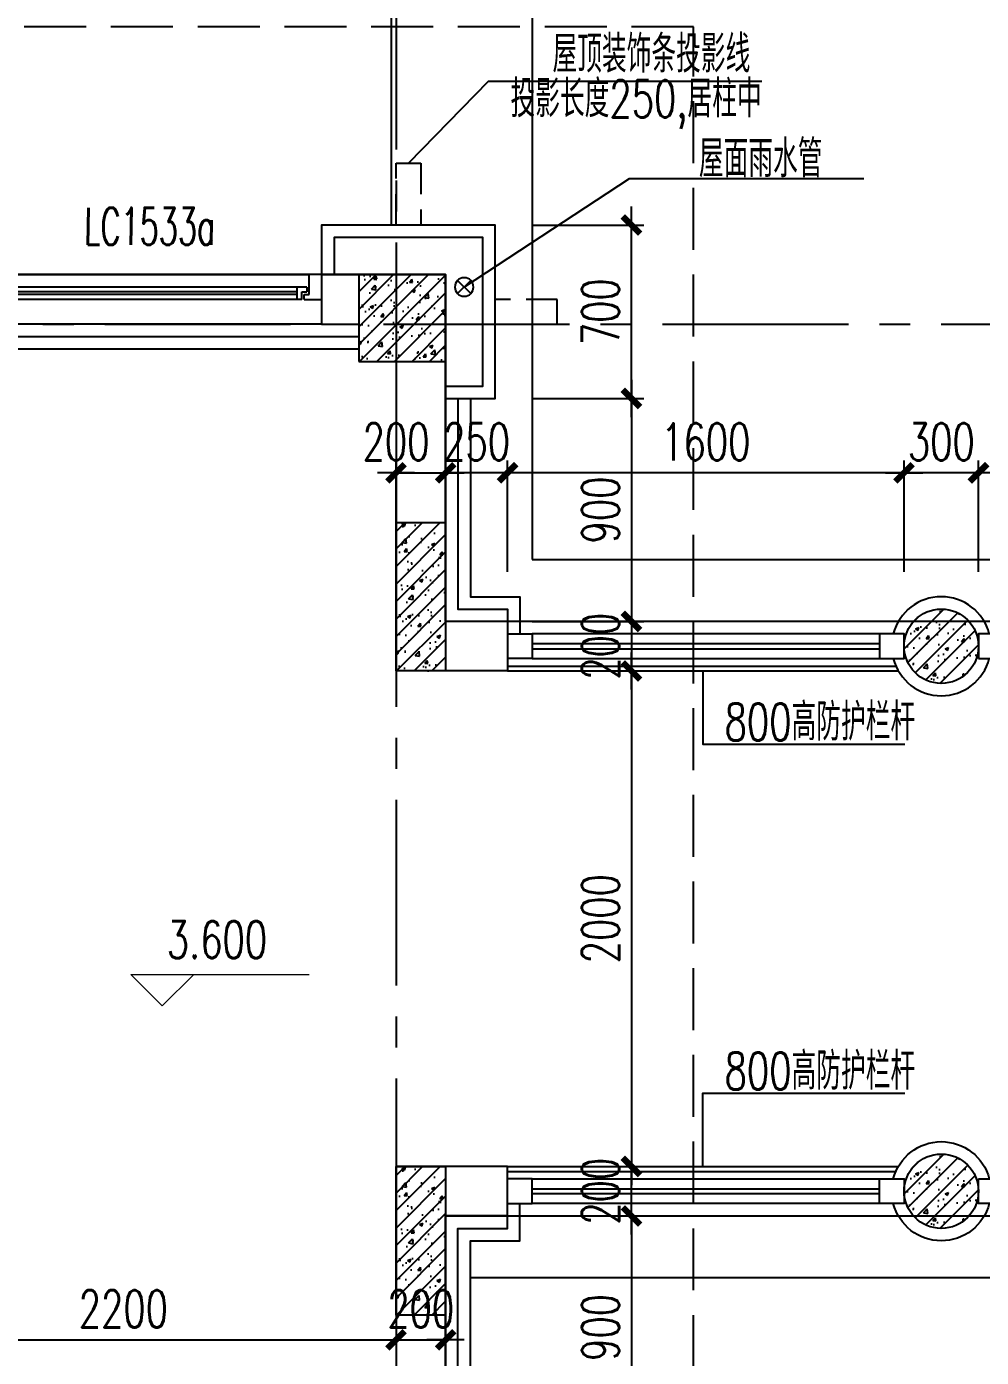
# Model space of a CAD drawing. Extents: x -395226 to -176901, y -140672 to 68263.
# Drawn here: x -265455 to -261603, y 48149 to 53521 of the extents above; entities that cross this region are included whole.
import ezdxf
from ezdxf.enums import TextEntityAlignment as Align

# ---------------------------------------------------------------- set-up
doc = ezdxf.new("R2010")
doc.units = 0
doc.header["$LTSCALE"] = 1000
doc.header["$MEASUREMENT"] = 0
for name, pattern in [('ACAD_ISO08W100', [36, 24, -3, 6, -3]), ('DASH', [0.35, 0.25, -0.1]), ('HIDDEN', [0.375, 0.25, -0.125]), ('Plans$0$CENTER2', [1.125, 0.75, -0.125, 0.125, -0.125])]:
    doc.linetypes.add(name, pattern=pattern)
doc.layers.get('0').update_dxf_attribs({"linetype": 'CONTINUOUS'})
doc.layers.get('Defpoints').update_dxf_attribs({"linetype": 'CONTINUOUS'})
for name, color, linetype in [('A-COLUMN', 1, 'CONTINUOUS'), ('A-COLUMN-hatch', 252, 'CONTINUOUS'), ('A-DIM', 201, 'CONTINUOUS'), ('A-DOTE', 8, 'ACAD_ISO08W100'), ('A-FACADE', 5, 'CONTINUOUS'), ('A-FIN-GRAN', 34, 'CONTINUOUS'), ('A-FIN-METAL', 150, 'CONTINUOUS'), ('A-LINE', 8, 'CONTINUOUS'), ('A-NOTE', 150, 'CONTINUOUS'), ('A-RAIN', 6, 'CONTINUOUS'), ('A-ROOF', 7, 'CONTINUOUS'), ('A-WALL', 2, 'CONTINUOUS'), ('A-WINDOW', 4, 'CONTINUOUS'), ('A-WINDOW-TEXT', 93, 'CONTINUOUS'), ('Plans$0$Grid', 9, 'Plans$0$CENTER2')]:
    doc.layers.add(name, color=color, linetype=linetype)
doc.layers.add('A-LEVEL', color=135, linetype='CONTINUOUS', lineweight=0)
doc.layers.add('A-STAIR', color=30, linetype='CONTINUOUS', lineweight=0)
doc.styles.add('_HZTXT', font='tjromans.shx', dxfattribs={"width": 0.7, "bigfont": 'tjhztxt.shx'})
doc.styles.add('DIM_FONT', font='SIMPLEX', dxfattribs={"width": 0.7, "bigfont": 'GBCBIG'})
doc.styles.add('PRC-S', font='tjromans.shx', dxfattribs={"width": 0.7, "bigfont": 'tjhztxt.shx'})
doc.styles.add('TJHZTXT', font='tjromans.shx', dxfattribs={"width": 0.8, "bigfont": 'tjhztxt.shx'})
doc.styles.add('zjz', font='tjromans.shx', dxfattribs={"width": 0.7, "height": 500, "bigfont": 'tjhztxt.shx'})
doc.dimstyles.new('DIM100', dxfattribs={"dimscale": 100, "dimtxt": 3, "dimasz": 0.01, "dimexe": 1, "dimexo": 1, "dimgap": 1, "dimtad": 1, "dimdec": 0, "dimzin": 0, "dimdsep": 46, "dimtxsty": 'DIM_FONT', "dimblk1": '_DIMX', "dimblk2": '_DIMX', "dimsah": 1, "dimcen": 0.01, "dimclrd": 256, "dimclre": 256, "dimclrt": 7, "dimadec": 0, "dimazin": 0, "dimtfac": 1, "dimtdec": 0, "dimtix": 1, "dimtmove": 2, "dimatfit": 3, "dimldrblk": '_DIMX', "dimfxl": 0, "dimtolj": 1, "dimtzin": 5, "dimarcsym": 0})

# ---------------------------------------------------------------- blocks, each defined once
blk = doc.blocks.new('Grid')
at = {"layer": 'Plans$0$Grid', "color": 8}
for p, q in [((-16898.22963262349, 23319.99999610754), (-16898.22963262349, -15380.00000389246)), ((-28198.22963262349, 16239.99999610754), (8601.770367376506, 16239.99999610754))]:
    blk.add_line(p, q, dxfattribs=at)
blk = doc.blocks.new('_DIMX')
blk.add_line((-150, 0), (150, 0))
at = {"const_width": 50}
blk.add_lwpolyline([(-70, -70), (70, 70)], dxfattribs=at)
blk = doc.blocks.new('*D396')
at = {"layer": 'A-DIM', "lineweight": -2}
for p, q in [((-263414.8500801694, 52019.81240875853), (-262964.8497645038, 52019.81240875853)), ((-263014.8497645038, 52019.31240875853), (-263014.8497645038, 51120.31240988521)), ((-263414.8499054878, 51119.81240988521), (-262964.8497645038, 51119.81240988521))]:
    blk.add_line(p, q, dxfattribs=at)
at = {"layer": 'Defpoints', "color": 0}
for p in [(-263464.8500801694, 52019.81240875853), (-263464.8499054878, 51119.81240988521), (-263014.8497645038, 51119.81240988521)]:
    blk.add_point(p, dxfattribs=at)
at = {"layer": 'A-DIM', "lineweight": -2, "xscale": 0.5, "yscale": 0.5, "zscale": 0.5}
for p, rotation in [((-263014.8497645038, 52019.81240875853), 90), ((-263014.8497645038, 51119.81240988521), 270)]:
    blk.add_blockref('_DIMX', p, dxfattribs=dict(at, rotation=rotation))
at = {"layer": 'A-DIM', "insert": (-263139.8497645038, 51569.81240932183), "char_height": 150, "attachment_point": 5, "rotation": 90, "style": 'DIM_FONT'}
blk.add_mtext('\\A1;900', dxfattribs=at)
blk = doc.blocks.new('*D397')
at = {"layer": 'A-DIM', "lineweight": -2}
for p, q in [((-263414.8499054878, 51119.81240988521), (-262964.8499054878, 51119.81240988521)), ((-263014.8499054878, 51120.31240988521), (-263014.8499054878, 51120.81240988521)), ((-263014.8499054878, 51119.81240988521), (-263014.8499054878, 50919.81240911955)), ((-263414.8499054878, 50919.81240911955), (-262964.8499054878, 50919.81240911955)), ((-263014.8499054878, 50919.31240911955), (-263014.8499054878, 50918.81240911955))]:
    blk.add_line(p, q, dxfattribs=at)
at = {"layer": 'Defpoints', "color": 0}
for p in [(-263464.8499054878, 51119.81240988521), (-263464.8499054878, 50919.81240911955), (-263014.8499054878, 50919.81240911955)]:
    blk.add_point(p, dxfattribs=at)
at = {"layer": 'A-DIM', "lineweight": -2, "xscale": 0.5, "yscale": 0.5, "zscale": 0.5}
for p, rotation in [((-263014.8499054878, 51119.81240988521), 270), ((-263014.8499054878, 50919.81240911955), 90)]:
    blk.add_blockref('_DIMX', p, dxfattribs=dict(at, rotation=rotation))
at = {"layer": 'A-DIM', "insert": (-263139.8499054878, 51019.81240950234), "char_height": 150, "attachment_point": 5, "rotation": 90, "style": 'DIM_FONT'}
blk.add_mtext('\\A1;200', dxfattribs=at)
blk = doc.blocks.new('*D398')
at = {"layer": 'A-DIM', "lineweight": -2}
for p, q in [((-263414.8499054878, 50919.81240911955), (-262964.8499054878, 50919.81240911955)), ((-263014.8499054878, 50919.31240911955), (-263014.8499054878, 48920.31241092451)), ((-263414.8499054877, 48919.81241092451), (-262964.8499054878, 48919.81241092451))]:
    blk.add_line(p, q, dxfattribs=at)
at = {"layer": 'Defpoints', "color": 0}
for p in [(-263464.8499054878, 50919.81240911955), (-263464.8499054877, 48919.81241092451), (-263014.8499054878, 48919.81241092451)]:
    blk.add_point(p, dxfattribs=at)
at = {"layer": 'A-DIM', "lineweight": -2, "xscale": 0.5, "yscale": 0.5, "zscale": 0.5}
for p, rotation in [((-263014.8499054878, 50919.81240911955), 90), ((-263014.8499054878, 48919.81241092451), 270)]:
    blk.add_blockref('_DIMX', p, dxfattribs=dict(at, rotation=rotation))
at = {"layer": 'A-DIM', "insert": (-263139.8499054878, 49919.81241002199), "char_height": 150, "attachment_point": 5, "rotation": 90, "style": 'DIM_FONT'}
blk.add_mtext('\\A1;2000', dxfattribs=at)
blk = doc.blocks.new('*D519')
at = {"layer": 'A-DIM', "lineweight": -2}
for p, q in [((-263414.8500801699, 48719.81240637692), (-262964.8500801696, 48719.81240637692)), ((-263014.8500801696, 48719.31240637692), (-263014.8500801696, 47820.31240709891)), ((-263414.8500801698, 47819.81240709891), (-262964.8500801696, 47819.81240709891))]:
    blk.add_line(p, q, dxfattribs=at)
at = {"layer": 'Defpoints', "color": 0}
for p in [(-263464.8500801699, 48719.81240637692), (-263464.8500801698, 47819.81240709891), (-263014.8500801696, 47819.81240709891)]:
    blk.add_point(p, dxfattribs=at)
at = {"layer": 'A-DIM', "lineweight": -2, "xscale": 0.5, "yscale": 0.5, "zscale": 0.5}
for p, rotation in [((-263014.8500801696, 48719.81240637692), 90), ((-263014.8500801696, 47819.81240709891), 270)]:
    blk.add_blockref('_DIMX', p, dxfattribs=dict(at, rotation=rotation))
at = {"layer": 'A-DIM', "insert": (-263139.8500801696, 48269.81240673787), "char_height": 150, "attachment_point": 5, "rotation": 90, "style": 'DIM_FONT'}
blk.add_mtext('\\A1;900', dxfattribs=at)
blk = doc.blocks.new('*D401')
at = {"layer": 'A-DIM', "lineweight": -2}
for p, q in [((-263964.8500805619, 48619.81240996199), (-263964.8500805619, 48169.81241092358)), ((-263764.8500801682, 48619.81241015815), (-263764.8500801682, 48169.81241092358)), ((-263965.3500805619, 48219.81241092358), (-263965.8500805619, 48219.81241092358)), ((-263964.8500805619, 48219.81241092358), (-263764.8500801682, 48219.81241092358)), ((-263764.3500801682, 48219.81241092358), (-263763.8500801682, 48219.81241092358))]:
    blk.add_line(p, q, dxfattribs=at)
at = {"layer": 'Defpoints', "color": 0}
for p in [(-263964.8500805619, 48669.81240996199), (-263764.8500801682, 48669.81241015815), (-263764.8500801682, 48219.81241092358)]:
    blk.add_point(p, dxfattribs=at)
at = {"layer": 'A-DIM', "lineweight": -2, "xscale": 0.5, "yscale": 0.5, "zscale": 0.5}
blk.add_blockref('_DIMX', (-263964.8500805619, 48219.81241092358), dxfattribs=at)
at = {"layer": 'A-DIM', "lineweight": -2, "xscale": 0.5, "yscale": 0.5, "zscale": 0.5, "rotation": 180}
blk.add_blockref('_DIMX', (-263764.8500801682, 48219.81241092358), dxfattribs=at)
at = {"layer": 'A-DIM', "insert": (-263864.850080365, 48344.81241092358), "char_height": 150, "attachment_point": 5, "style": 'DIM_FONT'}
blk.add_mtext('\\A1;200', dxfattribs=at)
blk = doc.blocks.new('*D402')
at = {"layer": 'A-DIM', "lineweight": -2}
for p, q in [((-266164.8500801697, 48619.81241015815), (-266164.8500801697, 48169.81241092358)), ((-263964.8500805619, 48619.81240996199), (-263964.8500805619, 48169.81241092358)), ((-266164.3500801697, 48219.81241092358), (-263965.3500805619, 48219.81241092358))]:
    blk.add_line(p, q, dxfattribs=at)
at = {"layer": 'Defpoints', "color": 0}
for p in [(-266164.8500801697, 48669.81241015815), (-263964.8500805619, 48669.81240996199), (-263964.8500805619, 48219.81241092358)]:
    blk.add_point(p, dxfattribs=at)
at = {"layer": 'A-DIM', "lineweight": -2, "xscale": 0.5, "yscale": 0.5, "zscale": 0.5, "rotation": 180}
blk.add_blockref('_DIMX', (-266164.8500801697, 48219.81241092358), dxfattribs=at)
at = {"layer": 'A-DIM', "lineweight": -2, "xscale": 0.5, "yscale": 0.5, "zscale": 0.5}
blk.add_blockref('_DIMX', (-263964.8500805619, 48219.81241092358), dxfattribs=at)
at = {"layer": 'A-DIM', "insert": (-265064.8500803658, 48344.81241092358), "char_height": 150, "attachment_point": 5, "style": 'DIM_FONT'}
blk.add_mtext('\\A1;2200', dxfattribs=at)
blk = doc.blocks.new('*D409')
at = {"layer": 'A-DIM', "lineweight": -2}
for p, q in [((-263414.8500801696, 52719.81240875852), (-262964.8500801696, 52719.81240875852)), ((-263014.8500801696, 52020.31240875854), (-263014.8500801696, 52719.31240875852)), ((-263414.8500801694, 52019.81240875854), (-262964.8500801696, 52019.81240875854))]:
    blk.add_line(p, q, dxfattribs=at)
at = {"layer": 'Defpoints', "color": 0}
for p in [(-263464.8500801696, 52719.81240875852), (-263014.8500801696, 52719.81240875852), (-263464.8500801694, 52019.81240875854)]:
    blk.add_point(p, dxfattribs=at)
at = {"layer": 'A-DIM', "lineweight": -2, "xscale": 0.5, "yscale": 0.5, "zscale": 0.5}
for p, rotation in [((-263014.8500801696, 52719.81240875852), 90), ((-263014.8500801696, 52019.81240875854), 270)]:
    blk.add_blockref('_DIMX', p, dxfattribs=dict(at, rotation=rotation))
at = {"layer": 'A-DIM', "insert": (-263139.8500801696, 52369.81240875849), "char_height": 150, "attachment_point": 5, "rotation": 90, "style": 'DIM_FONT'}
blk.add_mtext('\\A1;700', dxfattribs=at)
blk = doc.blocks.new('A$C052B07B1')
at = {"layer": 'A-FIN-GRAN'}
for start, end in [(104.477512185936, 255.522487814064), (284.477512185936, 75.52248781406404)]:
    blk.add_arc((2.728484105318785e-12, 1.818989403545856e-12), 200, start, end, dxfattribs=at)
at = {"layer": 'A-WINDOW'}
for points in [[(-49.99999999999727, 250.0000000000018), (-49.99999999999727, 150.0000000000018), (50.00000000000273, 150.0000000000018), (50.00000000000273, 250.0000000000018)], [(-49.99999999999727, -149.9999999999982), (-49.99999999999727, -249.9999999999982), (50.00000000000273, -249.9999999999982), (50.00000000000273, -149.9999999999982)]]:
    blk.add_lwpolyline(points, close=True, dxfattribs=at)
blk = doc.blocks.new('*D434')
at = {"layer": 'A-DIM', "lineweight": -2}
for p, q in [((-261614.8500819919, 51319.8124064594), (-261614.8500819921, 51769.81240645936)), ((-259964.8500819919, 51319.81240646005), (-259964.8500819921, 51769.81240646001)), ((-259965.3500819921, 51719.81240646001), (-261614.3500819921, 51719.81240645936))]:
    blk.add_line(p, q, dxfattribs=at)
at = {"layer": 'Defpoints', "color": 0}
for p in [(-261614.8500819921, 51719.81240645936), (-261614.8500819919, 51269.8124064594), (-259964.8500819919, 51269.81240646005)]:
    blk.add_point(p, dxfattribs=at)
at = {"layer": 'A-DIM', "lineweight": -2, "xscale": 0.5, "yscale": 0.5, "zscale": 0.5}
for p, rotation in [((-261614.8500819921, 51719.81240645936), 180.0000000000225), ((-259964.8500819921, 51719.81240646001), 2.246203223421616e-11)]:
    blk.add_blockref('_DIMX', p, dxfattribs=dict(at, rotation=rotation))
at = {"layer": 'A-DIM', "insert": (-260789.8500819921, 51844.81240645969), "char_height": 150, "attachment_point": 5, "style": 'DIM_FONT'}
blk.add_mtext('\\A1;1650', dxfattribs=at)
blk = doc.blocks.new('*D435')
at = {"layer": 'A-DIM', "lineweight": -2}
for p, q in [((-261914.850081992, 51319.81240645923), (-261914.8500819922, 51769.81240645907)), ((-261614.850081992, 51319.8124064594), (-261614.8500819922, 51769.81240645924)), ((-261915.3500819922, 51719.81240645907), (-261915.8500819922, 51719.81240645907)), ((-261614.8500819922, 51719.81240645924), (-261914.8500819922, 51719.81240645907)), ((-261614.3500819922, 51719.81240645924), (-261613.8500819922, 51719.81240645924))]:
    blk.add_line(p, q, dxfattribs=at)
at = {"layer": 'Defpoints', "color": 0}
for p in [(-261914.8500819922, 51719.81240645907), (-261914.8500819919, 51269.81240645923), (-261614.8500819919, 51269.8124064594)]:
    blk.add_point(p, dxfattribs=at)
at = {"layer": 'A-DIM', "lineweight": -2, "xscale": 0.5, "yscale": 0.5, "zscale": 0.5}
for p, rotation in [((-261914.8500819922, 51719.81240645907), 3.338310193664107e-11), ((-261614.8500819922, 51719.81240645924), 180.0000000000334)]:
    blk.add_blockref('_DIMX', p, dxfattribs=dict(at, rotation=rotation))
at = {"layer": 'A-DIM', "insert": (-261764.8500819923, 51844.81240645915), "char_height": 150, "attachment_point": 5, "style": 'DIM_FONT'}
blk.add_mtext('\\A1;300', dxfattribs=at)
blk = doc.blocks.new('*D436')
at = {"layer": 'A-DIM', "lineweight": -2}
for p, q in [((-263514.8500801699, 51319.81240645803), (-263514.8500801702, 51769.81240645856)), ((-261914.850081992, 51319.81240645923), (-261914.8500819923, 51769.81240645975)), ((-261915.3500819923, 51719.81240645975), (-263514.3500801701, 51719.81240645856))]:
    blk.add_line(p, q, dxfattribs=at)
at = {"layer": 'Defpoints', "color": 0}
for p in [(-263514.8500801701, 51719.81240645856), (-263514.8500801698, 51269.81240645803), (-261914.8500819919, 51269.81240645923)]:
    blk.add_point(p, dxfattribs=at)
at = {"layer": 'A-DIM', "lineweight": -2, "xscale": 0.5, "yscale": 0.5, "zscale": 0.5}
for p, rotation in [((-263514.8500801701, 51719.81240645856), 180.0000000000428), ((-261914.8500819923, 51719.81240645975), 4.276579090856104e-11)]:
    blk.add_blockref('_DIMX', p, dxfattribs=dict(at, rotation=rotation))
at = {"layer": 'A-DIM', "insert": (-262714.8500810813, 51844.81240645915), "char_height": 150, "attachment_point": 5, "style": 'DIM_FONT'}
blk.add_mtext('\\A1;1600', dxfattribs=at)
blk = doc.blocks.new('*D437')
at = {"layer": 'A-DIM', "lineweight": -2}
for p, q in [((-263764.8500819919, 51319.81240645787), (-263764.850081992, 51769.81240645781)), ((-263514.8500801698, 51319.81240645792), (-263514.8500801699, 51769.81240645786)), ((-263765.350081992, 51719.81240645781), (-263765.850081992, 51719.81240645781)), ((-263514.8500801699, 51719.81240645786), (-263764.850081992, 51719.81240645781)), ((-263514.3500801699, 51719.81240645786), (-263513.8500801699, 51719.81240645786))]:
    blk.add_line(p, q, dxfattribs=at)
at = {"layer": 'Defpoints', "color": 0}
for p in [(-263764.850081992, 51719.81240645781), (-263764.8500819919, 51269.81240645787), (-263514.8500801698, 51269.81240645792)]:
    blk.add_point(p, dxfattribs=at)
at = {"layer": 'A-DIM', "lineweight": -2, "xscale": 0.5, "yscale": 0.5, "zscale": 0.5}
for p, rotation in [((-263764.850081992, 51719.81240645781), 1.165355235288233e-11), ((-263514.8500801699, 51719.81240645786), 180.0000000000117)]:
    blk.add_blockref('_DIMX', p, dxfattribs=dict(at, rotation=rotation))
at = {"layer": 'A-DIM', "insert": (-263639.850081081, 51844.81240645783), "char_height": 150, "attachment_point": 5, "style": 'DIM_FONT'}
blk.add_mtext('\\A1;250', dxfattribs=at)
blk = doc.blocks.new('Window@1450')
at = {"layer": 'A-WINDOW', "ltscale": 1.5}
for p, q in [((50, 199.9999999997308), (0, 199.9999999997308)), ((49.99999999813735, 119.9999999990323), (49.99999999813735, 199.999999999498)), ((49.99999999813735, 199.9999999997308), (1400.000001822249, 199.9999999997817)), ((1400.000001822249, 119.9999999997817), (1400.000001822249, 199.9999999997817)), ((1450.000000982895, 199.9999999999563), (1400.000000982895, 199.9999999999563)), ((69.99999999813735, 120.0000000060172), (49.99999999906868, 120.0000000060172)), ((1390.000001822249, 149.9999999993161), (60.00000000069849, 149.9999999997308)), ((60.00000000069849, 129.9999999997308), (60.00000000069849, 149.9999999997308)), ((79.99999999883585, 129.9999999997308), (60.00000000069849, 129.9999999997308)), ((69.99999999976717, 99.99999999973079), (70, 120.0000000067157)), ((79.99999999976717, 100.00000000625), (79.99999999976717, 129.9999999997308)), ((100.0000000006985, 99.99999999973079), (100.0000000006985, 149.9999999997308)), ((1350.000001822249, 129.9999999997817), (100.0000000006985, 129.9999999997308)), ((1350.000001822249, 119.9999999997817), (100.0000000006985, 119.9999999997308)), ((1350.000001822249, 149.9999999997817), (1350.000001822249, 99.99999999978172)), ((1370.00000182318, 99.99999999978172), (1370.00000182318, 129.9999999997817)), ((1370.00000182318, 129.9999999997817), (1390.000001822249, 129.9999999997817)), ((1380.00000182318, 99.99999999978172), (1380.00000182318, 119.9999999997817)), ((1380.00000182318, 119.9999999997817), (1400.000001822249, 119.9999999997817)), ((1390.000001822249, 149.9999999997817), (1390.000001822249, 129.9999999997817)), ((0, 99.99999999973807), (69.99999999976717, 99.99999999973079)), ((1370.00000182318, 99.99999999978172), (79.99999999976717, 99.99999999973079)), ((1380.00000182318, 99.99999999978172), (1450.000001822249, 99.99999999978172))]:
    blk.add_line(p, q, dxfattribs=at)
at = {"layer": 'A-WINDOW'}
blk.add_lwpolyline([(1450.000000982895, 8.87666828930378e-10), (0, 8.949427865445614e-10)], dxfattribs=at)
blk = doc.blocks.new('Columes_2F')
at = {"layer": 'A-COLUMN-hatch'}
h = blk.add_hatch(dxfattribs=at)
h.set_pattern_fill('钢筋混凝土', color=256, scale=20, style=0)
h.set_pattern_definition([(45, (-8529.382197037223, 26889.99999419942), (-35.35533905932737, 35.35533905932738), []), (50, (-8529.382197037223, 26889.99999419942), (143.4520365201507, -12.55042699651902), [15, -165]), (355, (-8529.382197037223, 26889.99999419942), (-27.7502667226, 150.4384267400024), [12, -132]), (100.4514, (-8517.427861037222, 26888.95412619942), (115.7018763428043, 137.8879084121907), [12.748038, -140.2284224]), (46.18420000000001, (-8529.382197037223, 26929.99999419942), (213.4482097251289, -33.10380286580362), [22.5, -247.5]), (96.6356, (-8511.594848037223, 26927.24133279942), (186.9325411097407, 194.8235741800883), [19.1220576, -210.3426]), (351.1842, (-8529.382197037223, 26929.99999419942), (186.9323890267254, 194.8237201850649), [18, -198]), (21, (-8509.382197037223, 26919.99999419942), (119.3814104236923, -80.52377813306776), [15, -165]), (326.0000000000001, (-8509.382197037223, 26919.99999419942), (48.66306638431634, 145.0300090093706), [12, -132]), (71.4514, (-8499.433750437223, 26913.28967299942), (168.044525716298, 64.50609934199048), [12.748038, -140.2284224]), (37.50000000000001, (-8529.382197037223, 26889.99999419942), (2.431971063458134, 66.5787707662623), [0, -130.4, 0, -134, 0, -132.5]), (7.499999999999999, (-8529.382197037223, 26889.99999419942), (52.61390748842972, 78.88234237647205), [0, -76.39999999999999, 0, -127.4, 0, -50.5]), (327.5, (-8573.982197037223, 26889.99999419942), (106.7644872344818, -4.51097434687596), [0, -50, 0, -156, 0, -207]), (317.5, (-8593.982197037223, 26889.99999419942), (116.6372338684772, 20.02099646646353), [0, -65, 0, -103.6, 0, -147])])
h.paths.add_polyline_path([(-8529.382197037223, 26889.99999419942), (-8179.382197037223, 26889.99999419942), (-8179.382197037223, 27239.99999419942), (-8529.382197037223, 27239.99999419942)])
h = blk.add_hatch(dxfattribs=at)
h.set_pattern_fill('钢筋混凝土', color=256, scale=20, style=0)
h.set_pattern_definition([(45, (-8379.38219457015, 25639.99999545884), (-35.35533905932737, 35.35533905932738), []), (50, (-8379.38219457015, 25639.99999545884), (143.4520365201507, -12.55042699651902), [15, -165]), (355, (-8379.38219457015, 25639.99999545884), (-27.7502667226, 150.4384267400024), [12, -132]), (100.4514, (-8367.427858570149, 25638.95412745884), (115.7018763428043, 137.8879084121907), [12.748038, -140.2284224]), (46.18420000000001, (-8379.38219457015, 25679.99999545884), (213.4482097251289, -33.10380286580362), [22.5, -247.5]), (96.6356, (-8361.59484557015, 25677.24133405884), (186.9325411097407, 194.8235741800883), [19.1220576, -210.3426]), (351.1842, (-8379.38219457015, 25679.99999545884), (186.9323890267254, 194.8237201850649), [18, -198]), (21, (-8359.38219457015, 25669.99999545884), (119.3814104236923, -80.52377813306776), [15, -165]), (326.0000000000001, (-8359.38219457015, 25669.99999545884), (48.66306638431634, 145.0300090093706), [12, -132]), (71.4514, (-8349.43374797015, 25663.28967425884), (168.044525716298, 64.50609934199048), [12.748038, -140.2284224]), (37.50000000000001, (-8379.38219457015, 25639.99999545884), (2.431971063458134, 66.5787707662623), [0, -130.4, 0, -134, 0, -132.5]), (7.499999999999999, (-8379.38219457015, 25639.99999545884), (52.61390748842972, 78.88234237647205), [0, -76.39999999999999, 0, -127.4, 0, -50.5]), (327.5, (-8423.98219457015, 25639.99999545884), (106.7644872344818, -4.51097434687596), [0, -50, 0, -156, 0, -207]), (317.5, (-8443.98219457015, 25639.99999545884), (116.6372338684772, 20.02099646646353), [0, -65, 0, -103.6, 0, -147])])
h.paths.add_polyline_path([(-8379.38219457015, 26239.99999545884), (-8179.382197037223, 26239.99999545884), (-8179.382197037223, 25639.99999545884), (-8379.38219457015, 25639.99999545884)])
h = blk.add_hatch(dxfattribs=at)
h.set_pattern_fill('钢筋混凝土', color=256, scale=20, style=0)
h.set_pattern_definition([(45, (-6329.382197037223, 25589.99999530954), (-35.35533905932737, 35.35533905932738), []), (50, (-6329.382197037223, 25589.99999530954), (143.4520365201507, -12.55042699651902), [15, -165]), (355, (-6329.382197037223, 25589.99999530954), (-27.7502667226, 150.4384267400024), [12, -132]), (100.4514, (-6317.427861037223, 25588.95412730954), (115.7018763428043, 137.8879084121907), [12.748038, -140.2284224]), (46.18420000000001, (-6329.382197037223, 25629.99999530954), (213.4482097251289, -33.10380286580362), [22.5, -247.5]), (96.6356, (-6311.594848037223, 25627.24133390954), (186.9325411097407, 194.8235741800883), [19.1220576, -210.3426]), (351.1842, (-6329.382197037223, 25629.99999530954), (186.9323890267254, 194.8237201850649), [18, -198]), (21, (-6309.382197037223, 25619.99999530954), (119.3814104236923, -80.52377813306776), [15, -165]), (326.0000000000001, (-6309.382197037223, 25619.99999530954), (48.66306638431634, 145.0300090093706), [12, -132]), (71.4514, (-6299.433750437222, 25613.28967410954), (168.044525716298, 64.50609934199048), [12.748038, -140.2284224]), (37.50000000000001, (-6329.382197037223, 25589.99999530954), (2.431971063458134, 66.5787707662623), [0, -130.4, 0, -134, 0, -132.5]), (7.499999999999999, (-6329.382197037223, 25589.99999530954), (52.61390748842972, 78.88234237647205), [0, -76.39999999999999, 0, -127.4, 0, -50.5]), (327.5, (-6373.982197037223, 25589.99999530954), (106.7644872344818, -4.51097434687596), [0, -50, 0, -156, 0, -207]), (317.5, (-6393.982197037223, 25589.99999530954), (116.6372338684772, 20.02099646646353), [0, -65, 0, -103.6, 0, -147])])
edge = h.paths.add_edge_path()
edge.add_arc((-6179.382197037223, 25739.99999530954), 150, 0, 360)
h = blk.add_hatch(dxfattribs=at)
h.set_pattern_fill('钢筋混凝土', color=256, scale=20, style=0)
h.set_pattern_definition([(45, (-8379.382195716142, 23039.99999552313), (-35.35533905932737, 35.35533905932738), []), (50, (-8379.382195716142, 23039.99999552313), (143.4520365201507, -12.55042699651902), [15, -165]), (355, (-8379.382195716142, 23039.99999552313), (-27.7502667226, 150.4384267400024), [12, -132]), (100.4514, (-8367.427859716141, 23038.95412752313), (115.7018763428043, 137.8879084121907), [12.748038, -140.2284224]), (46.18420000000001, (-8379.382195716142, 23079.99999552313), (213.4482097251289, -33.10380286580362), [22.5, -247.5]), (96.6356, (-8361.594846716142, 23077.24133412313), (186.9325411097407, 194.8235741800883), [19.1220576, -210.3426]), (351.1842, (-8379.382195716142, 23079.99999552313), (186.9323890267254, 194.8237201850649), [18, -198]), (21, (-8359.382195716142, 23069.99999552313), (119.3814104236923, -80.52377813306776), [15, -165]), (326.0000000000001, (-8359.382195716142, 23069.99999552313), (48.66306638431634, 145.0300090093706), [12, -132]), (71.4514, (-8349.433749116142, 23063.28967432313), (168.044525716298, 64.50609934199048), [12.748038, -140.2284224]), (37.50000000000001, (-8379.382195716142, 23039.99999552313), (2.431971063458134, 66.5787707662623), [0, -130.4, 0, -134, 0, -132.5]), (7.499999999999999, (-8379.382195716142, 23039.99999552313), (52.61390748842972, 78.88234237647205), [0, -76.39999999999999, 0, -127.4, 0, -50.5]), (327.5, (-8423.982195716142, 23039.99999552313), (106.7644872344818, -4.51097434687596), [0, -50, 0, -156, 0, -207]), (317.5, (-8443.982195716142, 23039.99999552313), (116.6372338684772, 20.02099646646353), [0, -65, 0, -103.6, 0, -147])])
h.paths.add_polyline_path([(-8379.382195716142, 23639.99999552313), (-8179.382198183215, 23639.99999552313), (-8179.382198183215, 23039.99999552313), (-8379.382195716142, 23039.99999552313)])
h = blk.add_hatch(dxfattribs=at)
h.set_pattern_fill('钢筋混凝土', color=256, scale=20, style=0)
h.set_pattern_definition([(45, (-6329.382197037223, 23389.99999552313), (-35.35533905932737, 35.35533905932738), []), (50, (-6329.382197037223, 23389.99999552313), (143.4520365201507, -12.55042699651902), [15, -165]), (355, (-6329.382197037223, 23389.99999552313), (-27.7502667226, 150.4384267400024), [12, -132]), (100.4514, (-6317.427861037223, 23388.95412752313), (115.7018763428043, 137.8879084121907), [12.748038, -140.2284224]), (46.18420000000001, (-6329.382197037223, 23429.99999552313), (213.4482097251289, -33.10380286580362), [22.5, -247.5]), (96.6356, (-6311.594848037223, 23427.24133412313), (186.9325411097407, 194.8235741800883), [19.1220576, -210.3426]), (351.1842, (-6329.382197037223, 23429.99999552313), (186.9323890267254, 194.8237201850649), [18, -198]), (21, (-6309.382197037223, 23419.99999552313), (119.3814104236923, -80.52377813306776), [15, -165]), (326.0000000000001, (-6309.382197037223, 23419.99999552313), (48.66306638431634, 145.0300090093706), [12, -132]), (71.4514, (-6299.433750437222, 23413.28967432313), (168.044525716298, 64.50609934199048), [12.748038, -140.2284224]), (37.50000000000001, (-6329.382197037223, 23389.99999552313), (2.431971063458134, 66.5787707662623), [0, -130.4, 0, -134, 0, -132.5]), (7.499999999999999, (-6329.382197037223, 23389.99999552313), (52.61390748842972, 78.88234237647205), [0, -76.39999999999999, 0, -127.4, 0, -50.5]), (327.5, (-6373.982197037223, 23389.99999552313), (106.7644872344818, -4.51097434687596), [0, -50, 0, -156, 0, -207]), (317.5, (-6393.982197037223, 23389.99999552313), (116.6372338684772, 20.02099646646353), [0, -65, 0, -103.6, 0, -147])])
edge = h.paths.add_edge_path()
edge.add_arc((-6179.382197037223, 23539.99999552313), 150, 0, 360)
for points in [[(-8529.382197037223, 26889.99999419942), (-8179.382197037223, 26889.99999419942), (-8179.382197037223, 27239.99999419942), (-8529.382197037223, 27239.99999419942)], [(-8379.38219457015, 26239.99999545884), (-8179.382197037223, 26239.99999545884), (-8179.382197037223, 25639.99999545884), (-8379.38219457015, 25639.99999545884)], [(-8379.382195716142, 23639.99999552313), (-8179.382198183215, 23639.99999552313), (-8179.382198183215, 23039.99999552313), (-8379.382195716142, 23039.99999552313)]]:
    blk.add_lwpolyline(points, close=True)
for centre in [(-6179.382197037223, 25739.99999530954), (-6179.382197037223, 23539.99999552313)]:
    blk.add_circle(centre, 150)
blk = doc.blocks.new('*D456')
at = {"layer": 'A-DIM', "lineweight": -2}
for p, q in [((-263414.8499054878, 48919.81240357), (-262964.8499054878, 48919.81240357)), ((-263014.8499054878, 48920.31240357), (-263014.8499054878, 48920.81240357)), ((-263014.8499054878, 48719.81240280434), (-263014.8499054878, 48919.81240357)), ((-263414.8499054878, 48719.81240280434), (-262964.8499054878, 48719.81240280434)), ((-263014.8499054878, 48719.31240280434), (-263014.8499054878, 48718.81240280434))]:
    blk.add_line(p, q, dxfattribs=at)
at = {"layer": 'Defpoints', "color": 0}
for p in [(-263464.8499054878, 48919.81240357), (-263014.8499054878, 48919.81240357), (-263464.8499054878, 48719.81240280434)]:
    blk.add_point(p, dxfattribs=at)
at = {"layer": 'A-DIM', "lineweight": -2, "xscale": 0.5, "yscale": 0.5, "zscale": 0.5}
for p, rotation in [((-263014.8499054878, 48919.81240357), 270), ((-263014.8499054878, 48719.81240280434), 90)]:
    blk.add_blockref('_DIMX', p, dxfattribs=dict(at, rotation=rotation))
at = {"layer": 'A-DIM', "insert": (-263139.8499054878, 48819.81240318713), "char_height": 150, "attachment_point": 5, "rotation": 90, "style": 'DIM_FONT'}
blk.add_mtext('\\A1;200', dxfattribs=at)
blk = doc.blocks.new('A$C27EA7CCC')
at = {"layer": 'A-LEVEL', "linetype": 'ByBlock'}
blk.add_lwpolyline([(1018.234708527627, 509.1178301798936), (509.1178260549204, 0.0009477071580477059), (0.0009435822139494121, 509.1178301798936), (2880.000943663646, 509.1178301798936)], dxfattribs=at)
at = {"layer": 'A-LEVEL', "style": 'zjz', "width": 0.7}
for tag, p in [('-6.000（建筑）', (3635.411589277443, 1345.731099795958)), ('-6.300（结构）', (3635.411589277443, 644.9960012989468))]:
    blk.add_attdef(tag, text='', height=600, dxfattribs=at).set_placement(p, align=Align.RIGHT)
blk = doc.blocks.new('*D457')
at = {"layer": 'A-DIM', "lineweight": -2}
for p, q in [((-263964.8500805392, 51319.81240645792), (-263964.8500805392, 51769.81240645781)), ((-263764.8500819919, 51319.81240645787), (-263764.8500819919, 51769.81240645781)), ((-263964.3500805392, 51719.81240645781), (-263765.3500819919, 51719.81240645781))]:
    blk.add_line(p, q, dxfattribs=at)
at = {"layer": 'Defpoints', "color": 0}
for p in [(-263764.8500819919, 51719.81240645781), (-263964.8500805392, 51269.81240645792), (-263764.8500819919, 51269.81240645787)]:
    blk.add_point(p, dxfattribs=at)
at = {"layer": 'A-DIM', "lineweight": -2, "xscale": 0.5, "yscale": 0.5, "zscale": 0.5, "rotation": 180}
blk.add_blockref('_DIMX', (-263964.8500805392, 51719.81240645781), dxfattribs=at)
at = {"layer": 'A-DIM', "lineweight": -2, "xscale": 0.5, "yscale": 0.5, "zscale": 0.5}
blk.add_blockref('_DIMX', (-263764.8500819919, 51719.81240645781), dxfattribs=at)
at = {"layer": 'A-DIM', "insert": (-263964.8500801696, 51844.81240645781), "char_height": 150, "attachment_point": 5, "style": 'DIM_FONT'}
blk.add_mtext('\\A1;200', dxfattribs=at)
blk = doc.blocks.new('RAIN PIPE@100x100')
for p, q in [((-26.51650429448637, -26.51650429449728), (26.51650429448637, 26.51650429449728)), ((-26.51650429448637, 26.51650429449728), (26.51650429448637, -26.51650429449728))]:
    blk.add_line(p, q)
blk.add_circle((0, 0), 37.5)

msp = doc.modelspace()

# ---------------------------------------------------------------- linework, layer by layer
for points in [[(-269564.8500801696, 46969.81241092451), (-270114.8500781796, 46969.81241092451), (-270114.8500781796, 56069.81241587801), (-263414.8500781796, 56069.81241587801), (-263414.8500781796, 51369.81240631264)], [(-269544.8500781796, 52719.81240875853), (-269544.8500781796, 55499.81241587801), (-263984.8500781796, 55499.81241587801), (-263984.8500781796, 52719.81240875853)], [(-263514.8500801696, 48769.81240637692), (-263414.8500801696, 48769.81240637692), (-263414.8500801696, 48869.81240637692), (-263514.8500801696, 48869.81240637692)]]:
    msp.add_lwpolyline(points)
at = {"layer": 'A-FACADE', "linetype": 'HIDDEN', "ltscale": 0.5}
for points in [[(-263964.8500374521, 52719.81240876205), (-263964.8500374521, 52969.81240876205), (-263864.8500374521, 52969.81240876205), (-263864.8500374521, 52719.81240876205)], [(-263564.8500801696, 52319.81245147953), (-263314.8500801696, 52319.81245147953), (-263314.8500801696, 52419.81245147953), (-263564.8500801696, 52419.81245147953)]]:
    msp.add_lwpolyline(points, dxfattribs=at)
at = {"layer": 'A-FIN-GRAN'}
for points in [[(-263764.8500801731, 52019.81240875853), (-263564.8500801731, 52019.81240875853), (-263564.8500801731, 52719.81240875853), (-264264.8500801731, 52719.81240875853), (-264264.8500801731, 52519.81240875853)], [(-263764.8500801731, 52069.81240875853), (-263614.8500801731, 52069.81240875853), (-263614.8500801731, 52669.81240875853), (-264214.8500801731, 52669.81240875853), (-264214.8500801731, 52519.81240875853)], [(-263714.8500801731, 52019.81240875853), (-263714.8500801731, 51169.81240875853), (-263514.8500801731, 51169.81240875853), (-263514.8500801731, 51069.81240631263)], [(-263664.8500801731, 52019.81240875853), (-263664.8500801731, 51219.81240875853), (-263464.8500801731, 51219.81240875853), (-263464.8500801731, 51069.81240631263)], [(-263714.8500801731, 47819.81240709891), (-263714.8500801731, 48669.81240393102), (-263514.8500801731, 48669.81240393102), (-263514.8500801731, 48769.81240637692)], [(-263664.8500801731, 47819.81240393102), (-263664.8500801731, 48619.81240393102), (-263464.8500801731, 48619.81240393102), (-263464.8500801731, 48769.81240637692)]]:
    msp.add_lwpolyline(points, dxfattribs=at)
at = {"layer": 'A-FIN-METAL'}
for points in [[(-266239.8500805327, 52269.81241015891), (-264114.8500819919, 52269.81241015891)], [(-266239.8500805327, 52219.81241015891), (-264114.8500819919, 52219.81241015891)], [(-263514.8500801696, 50939.81240616333), (-261948.1531097902, 50939.81240616333)], [(-263514.8500801696, 50919.81240616333), (-261938.0551627488, 50919.81240616333)], [(-263514.8500801696, 48919.81240652622), (-261938.0551627488, 48919.81240652622)], [(-263514.8500801696, 48899.81240652622), (-261948.1531097902, 48899.81240652622)]]:
    msp.add_lwpolyline(points, dxfattribs=at)
at = {"layer": 'A-NOTE'}
for points in [[(-262488.6501891506, 53299.0585461345), (-263593.4957579963, 53299.05854615185), (-263914.8500374521, 52969.81240876205)], [(-262077.3120358926, 52906.00565804688), (-263023.5611834798, 52906.00565806423), (-263689.8500809678, 52469.81240395755)], [(-262726.4526214592, 50919.81240616333), (-262726.4526214592, 50624.38773912158), (-261912.1490870003, 50624.38773912158)], [(-262726.4526214592, 48919.81240652622), (-262726.4526214592, 49215.23707356797), (-261912.1490870003, 49215.23707356797)]]:
    msp.add_lwpolyline(points, dxfattribs=at)
at = {"layer": 'A-ROOF'}
for points in [[(-263414.8500781796, 51369.81240631264), (-258464.8500805392, 51369.81240631263), (-258464.8500805392, 52769.81240980594), (-254064.8500805392, 52769.81240980594), (-254064.8500805392, 55969.81240980595), (-248364.8500805392, 55969.81240980594), (-248364.8500805392, 52769.81240980593), (-243964.8500805392, 52769.81240980594), (-243964.8500805392, 44869.81240980595), (-248364.8500805392, 44869.81240980594), (-248364.8500805392, 43469.81240980594), (-254064.8500805392, 43469.81240980594), (-254064.8500805392, 44869.81240980594), (-258464.8500805392, 44869.81240980594), (-258464.8500805392, 46219.81240980737)], [(-258214.8500805342, 48469.81240637692), (-263664.8500801731, 48469.81240637691)]]:
    msp.add_lwpolyline(points, dxfattribs=at)
at = {"layer": 'A-ROOF', "linetype": 'DASH'}
msp.add_lwpolyline([(-270764.8500819919, 46319.81240786365), (-262764.8500819919, 46319.81240786365), (-262764.8500819919, 53519.81240786365), (-270764.8500819919, 53519.81240786365)], close=True, dxfattribs=at)
at = {"layer": 'A-STAIR'}
msp.add_line((-264114.8500819919, 52269.81241015891), (-264114.8500819919, 52219.81241015891), dxfattribs=at)
at = {"layer": 'A-WALL'}
for p, q in [((-264264.8500801731, 52519.81241258368), (-263764.8500801696, 52519.81241258368)), ((-264264.8500801731, 52519.81240875853), (-264264.8500801731, 52319.81241258368)), ((-263764.8500801696, 52519.81241258368), (-263764.8500801696, 51119.81240631263)), ((-264264.8500801731, 52319.81241258368), (-264114.8500819919, 52319.81241258368)), ((-263964.8500801696, 52169.81240505321), (-263964.8500801696, 50919.81240631263)), ((-263514.8500801696, 51119.81240631263), (-263764.8500801696, 51119.81240631263)), ((-263514.8500801696, 51119.81240631263), (-263514.8500801696, 50919.81240631263)), ((-263514.8500801696, 50919.81240631263), (-263964.8500801696, 50919.81240631263)), ((-263514.8500801696, 48919.81240637692), (-263964.8500801696, 48919.81240637692)), ((-263764.8500801696, 48919.81241092451), (-263764.8500801696, 47319.81241092265)), ((-263514.8500801696, 48719.81240637692), (-263514.8500801696, 48919.81240637692)), ((-263964.8500801696, 48719.8124109245), (-263964.8500801696, 47669.8124116918)), ((-263514.8500801696, 48719.81240637692), (-263764.8500801696, 48719.81240637692))]:
    msp.add_line(p, q, dxfattribs=at)
at = {"layer": 'A-WINDOW'}
for p, q in [((-262014.8500819919, 51069.81240631263), (-263414.8500801696, 51069.81240631263)), ((-262014.8500819919, 51029.81240554534), (-263414.8500801696, 51029.81240554534)), ((-263414.8500801696, 51009.81240554487), (-262014.8500819919, 51009.81240554487)), ((-263414.8500801696, 50969.81240501169), (-262014.8500819919, 50969.81240616333)), ((-263414.8500801696, 48869.81240767786), (-262014.8500819919, 48869.81240652622)), ((-263414.8500801696, 48829.81240714468), (-262014.8500819919, 48829.81240714468)), ((-262014.8500819919, 48809.81240714421), (-263414.8500801696, 48809.81240714421)), ((-262014.8500819919, 48769.81240637692), (-263414.8500801696, 48769.81240637692))]:
    msp.add_line(p, q, dxfattribs=at)
msp.add_lwpolyline([(-263514.8500801696, 51069.81240631263), (-263414.8500801696, 51069.81240631263), (-263414.8500801696, 50969.81240631263), (-263514.8500801696, 50969.81240631263)], dxfattribs=at)
at = {"layer": 'Defpoints', "color": 6}
for points in [[(-248814.8500805392, 55519.81240980743), (-253614.8500805392, 55519.81240980743), (-253614.8500805392, 52319.81240980745), (-258014.8500805391, 52319.81240980593), (-258014.8500805391, 51119.81240980593), (-263764.8500801696, 51119.81240631263), (-263764.8500801696, 52519.81241258368), (-269764.8500801697, 52519.81241258365), (-269764.8500801697, 47319.81241092451), (-266364.8500874753, 47319.81241092451), (-266364.8500880401, 42179.81240980745), (-266814.8500805392, 42179.81240980745), (-266814.8500805404, 25179.81240980745)], [(-257814.8500805392, 25179.81240980745), (-257814.8500805392, 42179.81240980745), (-263764.8500870448, 42179.81240980745), (-263764.8500801696, 48719.81240637692), (-258014.8500805392, 48719.81240637692), (-258014.8500805392, 45319.81240980737), (-253614.8500805382, 45319.81240980764), (-253614.8500805382, 43919.81240980736), (-248814.8500805382, 43919.81240980736)]]:
    msp.add_lwpolyline(points, dxfattribs=at)

# ---------------------------------------------------------------- block references
at = {"layer": 'A-COLUMN'}
msp.add_blockref('Columes_2F', (-255585.4678849547, 25279.81241085379), dxfattribs=at)
at = {"layer": 'A-DOTE'}
msp.add_blockref('Grid', (-247066.6204479157, 36079.81241369991), dxfattribs=at)
at = {"layer": 'A-LEVEL', "linetype": 'ByBlock'}
ref = msp.add_blockref('A$C27EA7CCC', (-265035.2979380199, 49567.69398976545), dxfattribs=dict(at, xscale=0.25, yscale=0.25, zscale=0.25))
ref.add_attrib('-6.000（建筑）', '3.600', dxfattribs={"height": 150, "style": 'TJHZTXT', "width": 0.7}).set_placement((-264484.7668238803, 49760.10135367649), align=Align.RIGHT)
at = {"layer": 'A-LINE', "rotation": 90}
msp.add_blockref('A$C052B07B1', (-261764.8500819919, 51019.81240616333), dxfattribs=at)
at = {"layer": 'A-LINE', "xscale": -1, "rotation": 90}
msp.add_blockref('A$C052B07B1', (-261764.8500819919, 48819.81240652622), dxfattribs=at)
at = {"layer": 'A-RAIN', "xscale": -1, "rotation": 270}
msp.add_blockref('RAIN PIPE@100x100', (-263689.8500801722, 52469.81240396151), dxfattribs=at)
at = {"layer": 'A-WINDOW', "extrusion": (0, 0, -1), "xscale": -1, "zscale": -1}
msp.add_blockref('Window@1450', (265714.8500819914, 52319.81240786458), dxfattribs=at)

# ---------------------------------------------------------------- texts
at = {"layer": 'A-NOTE', "style": 'PRC-S', "width": 0.7}
for s, height, p in [('屋顶装饰条投影线', 150, (-263333.4423534748, 53335.38611965998)), ('投影长度250,居柱中', 150, (-263502.866944631, 53154.58251688308)), ('屋面雨水管', 149.9999999999999, (-262742.8254542685, 52913.03176099448))]:
    msp.add_text(s, height=height, rotation=3.335092202405576e-09, dxfattribs=at).set_placement(p)
for p in [(-262638.9573828976, 50639.15523898591), (-262638.9573828976, 49230.00457343231)]:
    msp.add_text('800高防护栏杆', height=150, dxfattribs=at).set_placement(p)
at = {"layer": 'A-WINDOW-TEXT', "style": '_HZTXT', "oblique": 0.6, "width": 0.6}
msp.add_text('LC1533a', height=150, rotation=2.201135274049193e-07, dxfattribs=at).set_placement((-265223.0626338042, 52639.56085258443))

# ---------------------------------------------------------------- dimensions: what is measured, and where the dimension line sits
at = {"layer": 'A-DIM'}
for p1, p2, distance, picture, middle in [((-263464.8500801694, 52019.81240875854), (-263464.8500801696, 52719.81240875852), -450, '*D409', (-263139.8500801696, 52369.81240875849)), ((-263464.8500801694, 52019.81240875853), (-263464.8499054878, 51119.81240988521), 450.0001409840103, '*D396', (-263139.8497645038, 51569.81240932183)), ((-263514.8500801698, 51269.81240645792), (-263764.8500819919, 51269.81240645787), -449.9999999999345, '*D437', (-263639.850081081, 51844.81240645783)), ((-261914.8500819919, 51269.81240645923), (-263514.8500801698, 51269.81240645803), -450.0000000005239, '*D436', (-262714.8500810813, 51844.81240645915)), ((-261614.8500819919, 51269.8124064594), (-261914.8500819919, 51269.81240645923), -449.99999999983993, '*D435', (-261764.8500819923, 51844.81240645915)), ((-259964.8500819919, 51269.81240646005), (-261614.8500819919, 51269.8124064594), -449.99999999995634, '*D434', (-260789.8500819921, 51844.81240645969)), ((-263464.8499054878, 51119.81240988521), (-263464.8499054878, 50919.81240911955), 450, '*D397', (-263139.8499054878, 51019.81240950234)), ((-263464.8499054878, 50919.81240911955), (-263464.8499054877, 48919.81241092451), 449.9999999998836, '*D398', (-263139.8499054878, 49919.81241002199)), ((-263464.8499054878, 48719.81240280434), (-263464.8499054878, 48919.81240357), -450, '*D456', (-263139.8499054878, 48819.81240318713)), ((-263464.8500801699, 48719.81240637692), (-263464.8500801698, 47819.81240709891), 450.0000000001746, '*D519', (-263139.8500801696, 48269.81240673787)), ((-266164.8500801697, 48669.81241015815), (-263964.8500805619, 48669.81240996199), -449.99999903840944, '*D402', (-265064.8500803658, 48344.81241092358)), ((-263964.8500805619, 48669.81240996199), (-263764.8500801682, 48669.81241015815), -449.99999923456926, '*D401', (-263864.850080365, 48344.81241092358))]:
    dim = msp.add_aligned_dim(p1=p1, p2=p2, distance=distance, dimstyle='DIM100', override={"dimscale": 50, "dimclrt": 256}, dxfattribs=at)
    dim.commit()
    dim.dimension.update_dxf_attribs({"geometry": picture, "text_midpoint": middle})
dim = msp.add_linear_dim(base=(-263764.8500819919, 51719.81240645781), p1=(-263964.8500805392, 51269.81240645792), p2=(-263764.8500819919, 51269.81240645787), angle=359.9999999999875, dimstyle='DIM100', override={"dimscale": 50, "dimclrt": 256}, dxfattribs=at)
dim.commit()
dim.dimension.update_dxf_attribs({"geometry": '*D457', "text_midpoint": (-263964.8500801696, 51844.81240645781), "dimtype": 129})

doc.saveas('drawing.dxf')
